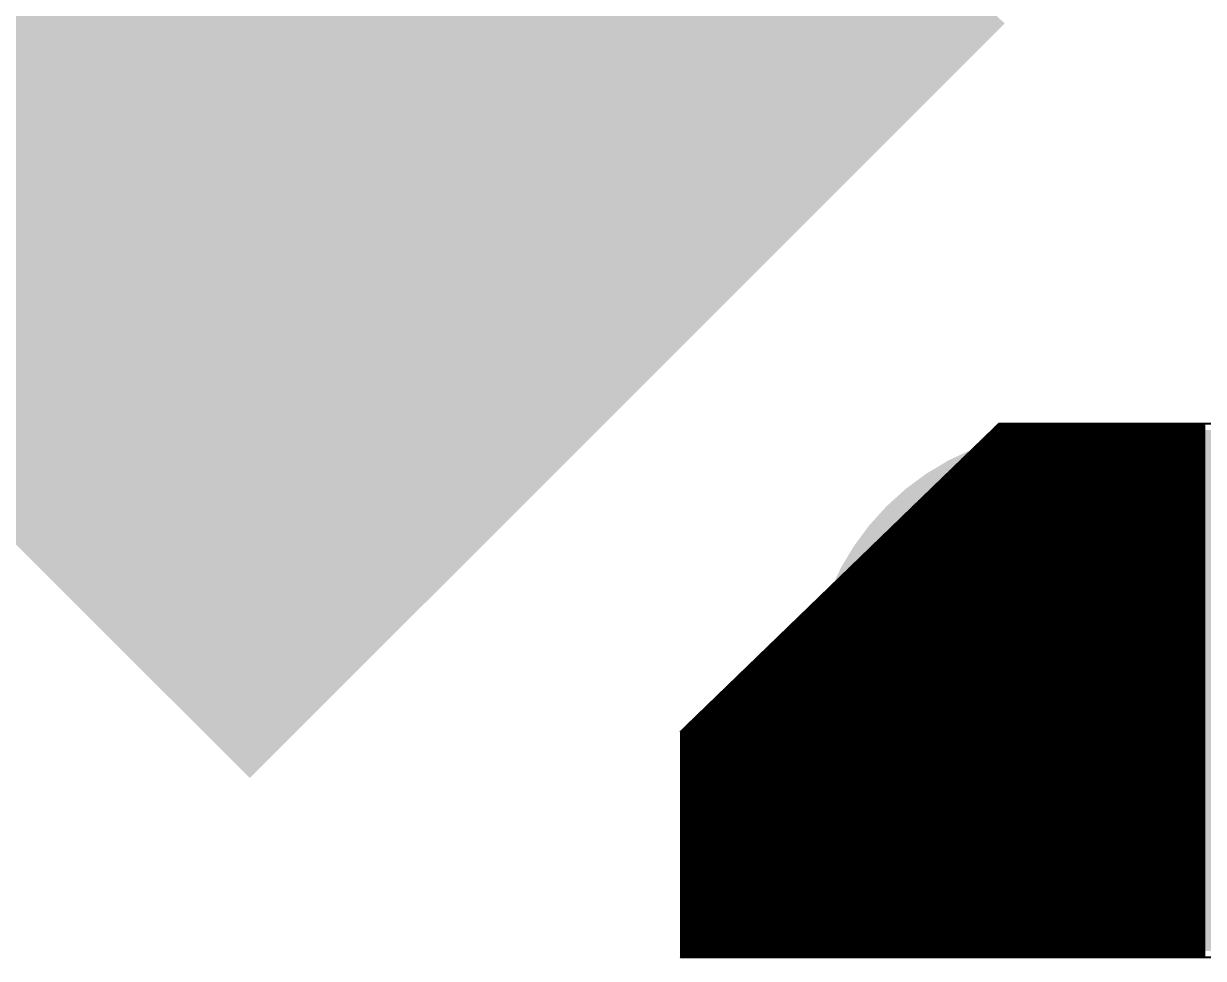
# Model space of a CAD drawing. Extents: x 6.7 to 91.9, y 5.9 to 27.4.
# Drawn here: x 44.75 to 45.325, y 15.444 to 15.9 of the extents above; entities that cross this region are included whole.
import ezdxf

# ---------------------------------------------------------------- set-up
doc = ezdxf.new("R2010")
doc.units = 0
doc.layers.add('1', color=22, linetype='CONTINUOUS')

# ---------------------------------------------------------------- blocks, each defined once
blk = doc.blocks.new('RECT')
blk.add_solid([(-0.5, -0.5), (0.5, -0.5), (-0.5, 0.5), (0.5, 0.5)])

msp = doc.modelspace()

# ---------------------------------------------------------------- linework, layer by layer
at = {"layer": '1'}
for points, const_width in [([(45.07, 15.555), (45.225, 15.705)], 0.001), ([(45.222, 15.445), (45.222, 15.7021)], 0.001), ([(45.223, 15.445), (45.223, 15.7031)], 0.001), ([(45.224, 15.445), (45.224, 15.704)], 0.001), ([(45.225, 15.705), (45.46, 15.705)], 0.001), ([(45.225, 15.445), (45.225, 15.705)], 0.001), ([(45.226, 15.445), (45.226, 15.705)], 0.001), ([(45.227, 15.445), (45.227, 15.705)], 0.001), ([(45.228, 15.445), (45.228, 15.705)], 0.001), ([(45.229, 15.445), (45.229, 15.705)], 0.001), ([(45.23, 15.445), (45.23, 15.705)], 0.001), ([(45.231, 15.445), (45.231, 15.705)], 0.001), ([(45.232, 15.445), (45.232, 15.705)], 0.001), ([(45.233, 15.445), (45.233, 15.705)], 0.001), ([(45.234, 15.445), (45.234, 15.705)], 0.001), ([(45.235, 15.445), (45.235, 15.705)], 0.001), ([(45.236, 15.445), (45.236, 15.705)], 0.001), ([(45.237, 15.445), (45.237, 15.705)], 0.001), ([(45.238, 15.445), (45.238, 15.705)], 0.001), ([(45.239, 15.445), (45.239, 15.705)], 0.001), ([(45.24, 15.445), (45.24, 15.705)], 0.001), ([(45.241, 15.445), (45.241, 15.705)], 0.001), ([(45.242, 15.445), (45.242, 15.705)], 0.001), ([(45.243, 15.445), (45.243, 15.705)], 0.001), ([(45.244, 15.445), (45.244, 15.705)], 0.001), ([(45.245, 15.445), (45.245, 15.705)], 0.001), ([(45.246, 15.445), (45.246, 15.705)], 0.001), ([(45.247, 15.445), (45.247, 15.705)], 0.001), ([(45.248, 15.445), (45.248, 15.705)], 0.001), ([(45.249, 15.445), (45.249, 15.705)], 0.001), ([(45.25, 15.445), (45.25, 15.705)], 0.001), ([(45.251, 15.445), (45.251, 15.705)], 0.001), ([(45.252, 15.445), (45.252, 15.705)], 0.001), ([(45.253, 15.445), (45.253, 15.705)], 0.001), ([(45.254, 15.445), (45.254, 15.705)], 0.001), ([(45.255, 15.445), (45.255, 15.705)], 0.001), ([(45.256, 15.445), (45.256, 15.705)], 0.001), ([(45.257, 15.445), (45.257, 15.705)], 0.001), ([(45.258, 15.445), (45.258, 15.705)], 0.001), ([(45.259, 15.445), (45.259, 15.705)], 0.001), ([(45.26, 15.445), (45.26, 15.705)], 0.001), ([(45.261, 15.445), (45.261, 15.705)], 0.001), ([(45.262, 15.445), (45.262, 15.705)], 0.001), ([(45.263, 15.445), (45.263, 15.705)], 0.001), ([(45.264, 15.445), (45.264, 15.705)], 0.001), ([(45.265, 15.445), (45.265, 15.705)], 0.001), ([(45.266, 15.445), (45.266, 15.705)], 0.001), ([(45.267, 15.445), (45.267, 15.705)], 0.001), ([(45.268, 15.445), (45.268, 15.705)], 0.001), ([(45.269, 15.445), (45.269, 15.705)], 0.001), ([(45.27, 15.445), (45.27, 15.705)], 0.001), ([(45.271, 15.445), (45.271, 15.705)], 0.001), ([(45.272, 15.445), (45.272, 15.705)], 0.001), ([(45.273, 15.445), (45.273, 15.705)], 0.001), ([(45.274, 15.445), (45.274, 15.705)], 0.001), ([(45.275, 15.445), (45.275, 15.705)], 0.001), ([(45.276, 15.445), (45.276, 15.705)], 0.001), ([(45.277, 15.445), (45.277, 15.705)], 0.001), ([(45.278, 15.445), (45.278, 15.705)], 0.001), ([(45.279, 15.445), (45.279, 15.705)], 0.001), ([(45.28, 15.445), (45.28, 15.705)], 0.001), ([(45.281, 15.445), (45.281, 15.705)], 0.001), ([(45.282, 15.445), (45.282, 15.705)], 0.001), ([(45.283, 15.445), (45.283, 15.705)], 0.001), ([(45.284, 15.445), (45.284, 15.705)], 0.001), ([(45.285, 15.445), (45.285, 15.705)], 0.001), ([(45.286, 15.445), (45.286, 15.705)], 0.001), ([(45.287, 15.445), (45.287, 15.705)], 0.001), ([(45.288, 15.445), (45.288, 15.705)], 0.001), ([(45.289, 15.445), (45.289, 15.705)], 0.001), ([(45.29, 15.445), (45.29, 15.705)], 0.001), ([(45.291, 15.445), (45.291, 15.705)], 0.001), ([(45.292, 15.445), (45.292, 15.705)], 0.001), ([(45.293, 15.445), (45.293, 15.705)], 0.001), ([(45.294, 15.445), (45.294, 15.705)], 0.001), ([(45.295, 15.445), (45.295, 15.705)], 0.001), ([(45.296, 15.445), (45.296, 15.705)], 0.001), ([(45.297, 15.445), (45.297, 15.705)], 0.001), ([(45.298, 15.445), (45.298, 15.705)], 0.001), ([(45.299, 15.445), (45.299, 15.705)], 0.001), ([(45.3, 15.445), (45.3, 15.705)], 0.001), ([(45.301, 15.445), (45.301, 15.705)], 0.001), ([(45.302, 15.445), (45.302, 15.705)], 0.001), ([(45.303, 15.445), (45.303, 15.705)], 0.001), ([(45.304, 15.445), (45.304, 15.705)], 0.001), ([(45.305, 15.445), (45.305, 15.705)], 0.001), ([(45.306, 15.445), (45.306, 15.705)], 0.001), ([(45.307, 15.445), (45.307, 15.705)], 0.001), ([(45.308, 15.445), (45.308, 15.705)], 0.001), ([(45.309, 15.445), (45.309, 15.705)], 0.001), ([(45.31, 15.445), (45.31, 15.705)], 0.001), ([(45.311, 15.445), (45.311, 15.705)], 0.001), ([(45.312, 15.445), (45.312, 15.705)], 0.001), ([(45.313, 15.445), (45.313, 15.705)], 0.001), ([(45.314, 15.445), (45.314, 15.705)], 0.001), ([(45.315, 15.445), (45.315, 15.705)], 0.001), ([(45.316, 15.445), (45.316, 15.705)], 0.001), ([(45.317, 15.445), (45.317, 15.705)], 0.001), ([(45.318, 15.445), (45.318, 15.705)], 0.001), ([(45.319, 15.445), (45.319, 15.705)], 0.001), ([(45.32, 15.445), (45.32, 15.705)], 0.001), ([(45.321, 15.445), (45.321, 15.705)], 0.001), ([(45.322, 15.445), (45.322, 15.705)], 0.001), ([(45.323, 15.445), (45.323, 15.705)], 0.001), ([(45.324, 15.445), (45.324, 15.705)], 0.001), ([(45.325, 15.445), (45.325, 15.705)], 0.001), ([(45.26, 15.575), (46.425, 15.575)], 0.254), ([(45.216, 15.445), (45.216, 15.6963)], 0.001), ([(45.217, 15.445), (45.217, 15.6973)], 0.001), ([(45.218, 15.445), (45.218, 15.6982)], 0.001), ([(45.219, 15.445), (45.219, 15.6992)], 0.001), ([(45.22, 15.445), (45.22, 15.7002)], 0.001), ([(45.221, 15.445), (45.221, 15.7011)], 0.001), ([(45.21, 15.445), (45.21, 15.6905)], 0.001), ([(45.211, 15.445), (45.211, 15.6915)], 0.001), ([(45.212, 15.445), (45.212, 15.6924)], 0.001), ([(45.213, 15.445), (45.213, 15.6934)], 0.001), ([(45.214, 15.445), (45.214, 15.6944)], 0.001), ([(45.215, 15.445), (45.215, 15.6953)], 0.001), ([(45.204, 15.445), (45.204, 15.6847)], 0.001), ([(45.205, 15.445), (45.205, 15.6856)], 0.001), ([(45.206, 15.445), (45.206, 15.6866)], 0.001), ([(45.207, 15.445), (45.207, 15.6876)], 0.001), ([(45.208, 15.445), (45.208, 15.6885)], 0.001), ([(45.209, 15.445), (45.209, 15.6895)], 0.001), ([(45.198, 15.445), (45.198, 15.6789)], 0.001), ([(45.199, 15.445), (45.199, 15.6798)], 0.001), ([(45.2, 15.445), (45.2, 15.6808)], 0.001), ([(45.201, 15.445), (45.201, 15.6818)], 0.001), ([(45.202, 15.445), (45.202, 15.6827)], 0.001), ([(45.203, 15.445), (45.203, 15.6837)], 0.001), ([(45.193, 15.445), (45.193, 15.674)], 0.001), ([(45.194, 15.445), (45.194, 15.675)], 0.001), ([(45.195, 15.445), (45.195, 15.676)], 0.001), ([(45.196, 15.445), (45.196, 15.6769)], 0.001), ([(45.197, 15.445), (45.197, 15.6779)], 0.001), ([(45.187, 15.445), (45.187, 15.6682)], 0.001), ([(45.188, 15.445), (45.188, 15.6692)], 0.001), ([(45.189, 15.445), (45.189, 15.6702)], 0.001), ([(45.19, 15.445), (45.19, 15.6711)], 0.001), ([(45.191, 15.445), (45.191, 15.6721)], 0.001), ([(45.192, 15.445), (45.192, 15.6731)], 0.001), ([(45.181, 15.445), (45.181, 15.6624)], 0.001), ([(45.182, 15.445), (45.182, 15.6634)], 0.001), ([(45.183, 15.445), (45.183, 15.6644)], 0.001), ([(45.184, 15.445), (45.184, 15.6653)], 0.001), ([(45.185, 15.445), (45.185, 15.6663)], 0.001), ([(45.186, 15.445), (45.186, 15.6673)], 0.001), ([(45.175, 15.445), (45.175, 15.6566)], 0.001), ([(45.176, 15.445), (45.176, 15.6576)], 0.001), ([(45.177, 15.445), (45.177, 15.6585)], 0.001), ([(45.178, 15.445), (45.178, 15.6595)], 0.001), ([(45.179, 15.445), (45.179, 15.6605)], 0.001), ([(45.18, 15.445), (45.18, 15.6615)], 0.001), ([(45.169, 15.445), (45.169, 15.6508)], 0.001), ([(45.17, 15.445), (45.17, 15.6518)], 0.001), ([(45.171, 15.445), (45.171, 15.6527)], 0.001), ([(45.172, 15.445), (45.172, 15.6537)], 0.001), ([(45.173, 15.445), (45.173, 15.6547)], 0.001), ([(45.174, 15.445), (45.174, 15.6556)], 0.001), ([(45.163, 15.445), (45.163, 15.645)], 0.001), ([(45.164, 15.445), (45.164, 15.646)], 0.001), ([(45.165, 15.445), (45.165, 15.6469)], 0.001), ([(45.166, 15.445), (45.166, 15.6479)], 0.001), ([(45.167, 15.445), (45.167, 15.6489)], 0.001), ([(45.168, 15.445), (45.168, 15.6498)], 0.001), ([(45.157, 15.445), (45.157, 15.6392)], 0.001), ([(45.158, 15.445), (45.158, 15.6402)], 0.001), ([(45.159, 15.445), (45.159, 15.6411)], 0.001), ([(45.16, 15.445), (45.16, 15.6421)], 0.001), ([(45.161, 15.445), (45.161, 15.6431)], 0.001), ([(45.162, 15.445), (45.162, 15.644)], 0.001), ([(45.151, 15.445), (45.151, 15.6334)], 0.001), ([(45.152, 15.445), (45.152, 15.6344)], 0.001), ([(45.153, 15.445), (45.153, 15.6353)], 0.001), ([(45.154, 15.445), (45.154, 15.6363)], 0.001), ([(45.155, 15.445), (45.155, 15.6373)], 0.001), ([(45.156, 15.445), (45.156, 15.6382)], 0.001), ([(45.145, 15.445), (45.145, 15.6276)], 0.001), ([(45.146, 15.445), (45.146, 15.6285)], 0.001), ([(45.147, 15.445), (45.147, 15.6295)], 0.001), ([(45.148, 15.445), (45.148, 15.6305)], 0.001), ([(45.149, 15.445), (45.149, 15.6315)], 0.001), ([(45.15, 15.445), (45.15, 15.6324)], 0.001), ([(45.139, 15.445), (45.139, 15.6218)], 0.001), ([(45.14, 15.445), (45.14, 15.6227)], 0.001), ([(45.141, 15.445), (45.141, 15.6237)], 0.001), ([(45.142, 15.445), (45.142, 15.6247)], 0.001), ([(45.143, 15.445), (45.143, 15.6256)], 0.001), ([(45.144, 15.445), (45.144, 15.6266)], 0.001), ([(45.133, 15.445), (45.133, 15.616)], 0.001), ([(45.134, 15.445), (45.134, 15.6169)], 0.001), ([(45.135, 15.445), (45.135, 15.6179)], 0.001), ([(45.136, 15.445), (45.136, 15.6189)], 0.001), ([(45.137, 15.445), (45.137, 15.6198)], 0.001), ([(45.138, 15.445), (45.138, 15.6208)], 0.001), ([(45.127, 15.445), (45.127, 15.6102)], 0.001), ([(45.128, 15.445), (45.128, 15.6111)], 0.001), ([(45.129, 15.445), (45.129, 15.6121)], 0.001), ([(45.13, 15.445), (45.13, 15.6131)], 0.001), ([(45.131, 15.445), (45.131, 15.614)], 0.001), ([(45.132, 15.445), (45.132, 15.615)], 0.001), ([(45.121, 15.445), (45.121, 15.6044)], 0.001), ([(45.122, 15.445), (45.122, 15.6053)], 0.001), ([(45.123, 15.445), (45.123, 15.6063)], 0.001), ([(45.124, 15.445), (45.124, 15.6073)], 0.001), ([(45.125, 15.445), (45.125, 15.6082)], 0.001), ([(45.126, 15.445), (45.126, 15.6092)], 0.001), ([(45.115, 15.445), (45.115, 15.5985)], 0.001), ([(45.116, 15.445), (45.116, 15.5995)], 0.001), ([(45.117, 15.445), (45.117, 15.6005)], 0.001), ([(45.118, 15.445), (45.118, 15.6015)], 0.001), ([(45.119, 15.445), (45.119, 15.6024)], 0.001), ([(45.12, 15.445), (45.12, 15.6034)], 0.001), ([(45.109, 15.445), (45.109, 15.5927)], 0.001), ([(45.11, 15.445), (45.11, 15.5937)], 0.001), ([(45.111, 15.445), (45.111, 15.5947)], 0.001), ([(45.112, 15.445), (45.112, 15.5956)], 0.001), ([(45.113, 15.445), (45.113, 15.5966)], 0.001), ([(45.114, 15.445), (45.114, 15.5976)], 0.001), ([(45.104, 15.445), (45.104, 15.5879)], 0.001), ([(45.105, 15.445), (45.105, 15.5889)], 0.001), ([(45.106, 15.445), (45.106, 15.5898)], 0.001), ([(45.107, 15.445), (45.107, 15.5908)], 0.001), ([(45.108, 15.445), (45.108, 15.5918)], 0.001), ([(45.098, 15.445), (45.098, 15.5821)], 0.001), ([(45.099, 15.445), (45.099, 15.5831)], 0.001), ([(45.1, 15.445), (45.1, 15.584)], 0.001), ([(45.101, 15.445), (45.101, 15.585)], 0.001), ([(45.102, 15.445), (45.102, 15.586)], 0.001), ([(45.103, 15.445), (45.103, 15.5869)], 0.001), ([(45.092, 15.445), (45.092, 15.5763)], 0.001), ([(45.093, 15.445), (45.093, 15.5773)], 0.001), ([(45.094, 15.445), (45.094, 15.5782)], 0.001), ([(45.095, 15.445), (45.095, 15.5792)], 0.001), ([(45.096, 15.445), (45.096, 15.5802)], 0.001), ([(45.097, 15.445), (45.097, 15.5811)], 0.001), ([(45.086, 15.445), (45.086, 15.5705)], 0.001), ([(45.087, 15.445), (45.087, 15.5715)], 0.001), ([(45.088, 15.445), (45.088, 15.5724)], 0.001), ([(45.089, 15.445), (45.089, 15.5734)], 0.001), ([(45.09, 15.445), (45.09, 15.5744)], 0.001), ([(45.091, 15.445), (45.091, 15.5753)], 0.001), ([(45.08, 15.445), (45.08, 15.5647)], 0.001), ([(45.081, 15.445), (45.081, 15.5656)], 0.001), ([(45.082, 15.445), (45.082, 15.5666)], 0.001), ([(45.083, 15.445), (45.083, 15.5676)], 0.001), ([(45.084, 15.445), (45.084, 15.5685)], 0.001), ([(45.085, 15.445), (45.085, 15.5695)], 0.001), ([(45.074, 15.445), (45.074, 15.5589)], 0.001), ([(45.075, 15.445), (45.075, 15.5598)], 0.001), ([(45.076, 15.445), (45.076, 15.5608)], 0.001), ([(45.077, 15.445), (45.077, 15.5618)], 0.001), ([(45.078, 15.445), (45.078, 15.5627)], 0.001), ([(45.079, 15.445), (45.079, 15.5637)], 0.001), ([(45.07, 15.445), (45.07, 15.555)], 0.001), ([(45.071, 15.445), (45.071, 15.556)], 0.001), ([(45.072, 15.445), (45.072, 15.5569)], 0.001), ([(45.073, 15.445), (45.073, 15.5579)], 0.001), ([(45.46, 15.445), (45.07, 15.445)], 0.001)]:
    msp.add_lwpolyline(points, dxfattribs=dict(at, const_width=const_width))
for points, const_width in [([(45.2223, 15.7021, 1), (45.2218, 15.7021)], 0.0005), ([(45.2233, 15.7031, 1), (45.2227, 15.7031)], 0.0005), ([(45.2243, 15.704, 1), (45.2238, 15.704)], 0.0005), ([(45.2252, 15.7048, 1), (45.2248, 15.7052)], 0.0005), ([(45.2253, 15.705, 1), (45.2248, 15.705)], 0.0005), ([(45.225, 15.7052, 1), (45.225, 15.7048)], 0.0005), ([(45.2263, 15.705, 1), (45.2257, 15.705)], 0.0005), ([(45.2273, 15.705, 1), (45.2268, 15.705)], 0.0005), ([(45.2283, 15.705, 1), (45.2278, 15.705)], 0.0005), ([(45.2293, 15.705, 1), (45.2287, 15.705)], 0.0005), ([(45.2303, 15.705, 1), (45.2298, 15.705)], 0.0005), ([(45.2313, 15.705, 1), (45.2308, 15.705)], 0.0005), ([(45.2323, 15.705, 1), (45.2317, 15.705)], 0.0005), ([(45.2333, 15.705, 1), (45.2328, 15.705)], 0.0005), ([(45.2343, 15.705, 1), (45.2338, 15.705)], 0.0005), ([(45.2353, 15.705, 1), (45.2347, 15.705)], 0.0005), ([(45.2363, 15.705, 1), (45.2358, 15.705)], 0.0005), ([(45.2373, 15.705, 1), (45.2368, 15.705)], 0.0005), ([(45.2383, 15.705, 1), (45.2377, 15.705)], 0.0005), ([(45.2393, 15.705, 1), (45.2388, 15.705)], 0.0005), ([(45.2403, 15.705, 1), (45.2398, 15.705)], 0.0005), ([(45.2413, 15.705, 1), (45.2407, 15.705)], 0.0005), ([(45.2423, 15.705, 1), (45.2418, 15.705)], 0.0005), ([(45.2433, 15.705, 1), (45.2428, 15.705)], 0.0005), ([(45.2443, 15.705, 1), (45.2437, 15.705)], 0.0005), ([(45.2453, 15.705, 1), (45.2448, 15.705)], 0.0005), ([(45.2463, 15.705, 1), (45.2458, 15.705)], 0.0005), ([(45.2473, 15.705, 1), (45.2467, 15.705)], 0.0005), ([(45.2483, 15.705, 1), (45.2478, 15.705)], 0.0005), ([(45.2493, 15.705, 1), (45.2488, 15.705)], 0.0005), ([(45.2503, 15.705, 1), (45.2497, 15.705)], 0.0005), ([(45.2513, 15.705, 1), (45.2508, 15.705)], 0.0005), ([(45.2523, 15.705, 1), (45.2518, 15.705)], 0.0005), ([(45.2533, 15.705, 1), (45.2527, 15.705)], 0.0005), ([(45.2543, 15.705, 1), (45.2538, 15.705)], 0.0005), ([(45.2553, 15.705, 1), (45.2548, 15.705)], 0.0005), ([(45.2563, 15.705, 1), (45.2557, 15.705)], 0.0005), ([(45.2573, 15.705, 1), (45.2568, 15.705)], 0.0005), ([(45.2583, 15.705, 1), (45.2578, 15.705)], 0.0005), ([(45.2593, 15.705, 1), (45.2587, 15.705)], 0.0005), ([(45.2603, 15.705, 1), (45.2598, 15.705)], 0.0005), ([(45.2613, 15.705, 1), (45.2608, 15.705)], 0.0005), ([(45.2623, 15.705, 1), (45.2617, 15.705)], 0.0005), ([(45.2633, 15.705, 1), (45.2628, 15.705)], 0.0005), ([(45.2643, 15.705, 1), (45.2638, 15.705)], 0.0005), ([(45.2653, 15.705, 1), (45.2647, 15.705)], 0.0005), ([(45.2663, 15.705, 1), (45.2658, 15.705)], 0.0005), ([(45.2673, 15.705, 1), (45.2668, 15.705)], 0.0005), ([(45.2683, 15.705, 1), (45.2677, 15.705)], 0.0005), ([(45.2693, 15.705, 1), (45.2688, 15.705)], 0.0005), ([(45.2703, 15.705, 1), (45.2698, 15.705)], 0.0005), ([(45.2713, 15.705, 1), (45.2707, 15.705)], 0.0005), ([(45.2723, 15.705, 1), (45.2718, 15.705)], 0.0005), ([(45.2733, 15.705, 1), (45.2728, 15.705)], 0.0005), ([(45.2743, 15.705, 1), (45.2737, 15.705)], 0.0005), ([(45.2753, 15.705, 1), (45.2748, 15.705)], 0.0005), ([(45.2763, 15.705, 1), (45.2758, 15.705)], 0.0005), ([(45.2773, 15.705, 1), (45.2767, 15.705)], 0.0005), ([(45.2782, 15.705, 1), (45.2777, 15.705)], 0.0005), ([(45.2793, 15.705, 1), (45.2788, 15.705)], 0.0005), ([(45.2803, 15.705, 1), (45.2797, 15.705)], 0.0005), ([(45.2813, 15.705, 1), (45.2807, 15.705)], 0.0005), ([(45.2823, 15.705, 1), (45.2818, 15.705)], 0.0005), ([(45.2833, 15.705, 1), (45.2828, 15.705)], 0.0005), ([(45.2843, 15.705, 1), (45.2837, 15.705)], 0.0005), ([(45.2853, 15.705, 1), (45.2848, 15.705)], 0.0005), ([(45.2863, 15.705, 1), (45.2858, 15.705)], 0.0005), ([(45.2873, 15.705, 1), (45.2867, 15.705)], 0.0005), ([(45.2883, 15.705, 1), (45.2878, 15.705)], 0.0005), ([(45.2893, 15.705, 1), (45.2888, 15.705)], 0.0005), ([(45.2903, 15.705, 1), (45.2897, 15.705)], 0.0005), ([(45.2913, 15.705, 1), (45.2908, 15.705)], 0.0005), ([(45.2923, 15.705, 1), (45.2918, 15.705)], 0.0005), ([(45.2933, 15.705, 1), (45.2927, 15.705)], 0.0005), ([(45.2943, 15.705, 1), (45.2938, 15.705)], 0.0005), ([(45.2953, 15.705, 1), (45.2948, 15.705)], 0.0005), ([(45.2963, 15.705, 1), (45.2957, 15.705)], 0.0005), ([(45.2973, 15.705, 1), (45.2968, 15.705)], 0.0005), ([(45.2983, 15.705, 1), (45.2978, 15.705)], 0.0005), ([(45.2993, 15.705, 1), (45.2987, 15.705)], 0.0005), ([(45.3003, 15.705, 1), (45.2998, 15.705)], 0.0005), ([(45.3013, 15.705, 1), (45.3008, 15.705)], 0.0005), ([(45.3023, 15.705, 1), (45.3017, 15.705)], 0.0005), ([(45.3033, 15.705, 1), (45.3028, 15.705)], 0.0005), ([(45.3043, 15.705, 1), (45.3038, 15.705)], 0.0005), ([(45.3053, 15.705, 1), (45.3047, 15.705)], 0.0005), ([(45.3063, 15.705, 1), (45.3058, 15.705)], 0.0005), ([(45.3073, 15.705, 1), (45.3068, 15.705)], 0.0005), ([(45.3083, 15.705, 1), (45.3077, 15.705)], 0.0005), ([(45.3093, 15.705, 1), (45.3088, 15.705)], 0.0005), ([(45.3103, 15.705, 1), (45.3098, 15.705)], 0.0005), ([(45.3113, 15.705, 1), (45.3107, 15.705)], 0.0005), ([(45.3123, 15.705, 1), (45.3118, 15.705)], 0.0005), ([(45.3133, 15.705, 1), (45.3128, 15.705)], 0.0005), ([(45.3143, 15.705, 1), (45.3137, 15.705)], 0.0005), ([(45.3153, 15.705, 1), (45.3148, 15.705)], 0.0005), ([(45.3163, 15.705, 1), (45.3158, 15.705)], 0.0005), ([(45.3173, 15.705, 1), (45.3167, 15.705)], 0.0005), ([(45.3183, 15.705, 1), (45.3178, 15.705)], 0.0005), ([(45.3193, 15.705, 1), (45.3188, 15.705)], 0.0005), ([(45.3203, 15.705, 1), (45.3197, 15.705)], 0.0005), ([(45.3213, 15.705, 1), (45.3208, 15.705)], 0.0005), ([(45.3223, 15.705, 1), (45.3218, 15.705)], 0.0005), ([(45.3233, 15.705, 1), (45.3227, 15.705)], 0.0005), ([(45.3243, 15.705, 1), (45.3238, 15.705)], 0.0005), ([(45.26, 15.6385, 1), (45.26, 15.5115)], 0.127), ([(45.2163, 15.6963, 1), (45.2157, 15.6963)], 0.0005), ([(45.2172, 15.6973, 1), (45.2167, 15.6973)], 0.0005), ([(45.2183, 15.6982, 1), (45.2178, 15.6982)], 0.0005), ([(45.2193, 15.6992, 1), (45.2188, 15.6992)], 0.0005), ([(45.2203, 15.7002, 1), (45.2197, 15.7002)], 0.0005), ([(45.2213, 15.7011, 1), (45.2208, 15.7011)], 0.0005), ([(45.2103, 15.6905, 1), (45.2097, 15.6905)], 0.0005), ([(45.2113, 15.6915, 1), (45.2108, 15.6915)], 0.0005), ([(45.2123, 15.6924, 1), (45.2118, 15.6924)], 0.0005), ([(45.2133, 15.6934, 1), (45.2127, 15.6934)], 0.0005), ([(45.2142, 15.6944, 1), (45.2137, 15.6944)], 0.0005), ([(45.2153, 15.6953, 1), (45.2148, 15.6953)], 0.0005), ([(45.2043, 15.6847, 1), (45.2037, 15.6847)], 0.0005), ([(45.2053, 15.6856, 1), (45.2048, 15.6856)], 0.0005), ([(45.2063, 15.6866, 1), (45.2058, 15.6866)], 0.0005), ([(45.2073, 15.6876, 1), (45.2067, 15.6876)], 0.0005), ([(45.2083, 15.6885, 1), (45.2078, 15.6885)], 0.0005), ([(45.2093, 15.6895, 1), (45.2088, 15.6895)], 0.0005), ([(45.1983, 15.6789, 1), (45.1977, 15.6789)], 0.0005), ([(45.1993, 15.6798, 1), (45.1988, 15.6798)], 0.0005), ([(45.2003, 15.6808, 1), (45.1998, 15.6808)], 0.0005), ([(45.2013, 15.6818, 1), (45.2007, 15.6818)], 0.0005), ([(45.2023, 15.6827, 1), (45.2018, 15.6827)], 0.0005), ([(45.2033, 15.6837, 1), (45.2028, 15.6837)], 0.0005), ([(45.1923, 15.6731, 1), (45.1917, 15.6731)], 0.0005), ([(45.1933, 15.674, 1), (45.1928, 15.674)], 0.0005), ([(45.1943, 15.675, 1), (45.1938, 15.675)], 0.0005), ([(45.1953, 15.676, 1), (45.1947, 15.676)], 0.0005), ([(45.1963, 15.6769, 1), (45.1958, 15.6769)], 0.0005), ([(45.1973, 15.6779, 1), (45.1968, 15.6779)], 0.0005), ([(45.1873, 15.6682, 1), (45.1868, 15.6682)], 0.0005), ([(45.1883, 15.6692, 1), (45.1878, 15.6692)], 0.0005), ([(45.1893, 15.6702, 1), (45.1887, 15.6702)], 0.0005), ([(45.1903, 15.6711, 1), (45.1898, 15.6711)], 0.0005), ([(45.1913, 15.6721, 1), (45.1908, 15.6721)], 0.0005), ([(45.1813, 15.6624, 1), (45.1808, 15.6624)], 0.0005), ([(45.1823, 15.6634, 1), (45.1818, 15.6634)], 0.0005), ([(45.1833, 15.6644, 1), (45.1827, 15.6644)], 0.0005), ([(45.1843, 15.6653, 1), (45.1838, 15.6653)], 0.0005), ([(45.1853, 15.6663, 1), (45.1848, 15.6663)], 0.0005), ([(45.1863, 15.6673, 1), (45.1857, 15.6673)], 0.0005), ([(45.1753, 15.6566, 1), (45.1748, 15.6566)], 0.0005), ([(45.1763, 15.6576, 1), (45.1758, 15.6576)], 0.0005), ([(45.1773, 15.6585, 1), (45.1767, 15.6585)], 0.0005), ([(45.1783, 15.6595, 1), (45.1778, 15.6595)], 0.0005), ([(45.1793, 15.6605, 1), (45.1788, 15.6605)], 0.0005), ([(45.1803, 15.6615, 1), (45.1797, 15.6615)], 0.0005), ([(45.1693, 15.6508, 1), (45.1688, 15.6508)], 0.0005), ([(45.1703, 15.6518, 1), (45.1698, 15.6518)], 0.0005), ([(45.1713, 15.6527, 1), (45.1707, 15.6527)], 0.0005), ([(45.1723, 15.6537, 1), (45.1718, 15.6537)], 0.0005), ([(45.1733, 15.6547, 1), (45.1728, 15.6547)], 0.0005), ([(45.1743, 15.6556, 1), (45.1737, 15.6556)], 0.0005), ([(45.1633, 15.645, 1), (45.1628, 15.645)], 0.0005), ([(45.1643, 15.646, 1), (45.1638, 15.646)], 0.0005), ([(45.1653, 15.6469, 1), (45.1647, 15.6469)], 0.0005), ([(45.1663, 15.6479, 1), (45.1658, 15.6479)], 0.0005), ([(45.1673, 15.6489, 1), (45.1668, 15.6489)], 0.0005), ([(45.1683, 15.6498, 1), (45.1677, 15.6498)], 0.0005), ([(45.1573, 15.6392, 1), (45.1568, 15.6392)], 0.0005), ([(45.1583, 15.6402, 1), (45.1578, 15.6402)], 0.0005), ([(45.1593, 15.6411, 1), (45.1587, 15.6411)], 0.0005), ([(45.1603, 15.6421, 1), (45.1598, 15.6421)], 0.0005), ([(45.1613, 15.6431, 1), (45.1608, 15.6431)], 0.0005), ([(45.1623, 15.644, 1), (45.1617, 15.644)], 0.0005), ([(45.1513, 15.6334, 1), (45.1508, 15.6334)], 0.0005), ([(45.1523, 15.6344, 1), (45.1517, 15.6344)], 0.0005), ([(45.1532, 15.6353, 1), (45.1527, 15.6353)], 0.0005), ([(45.1543, 15.6363, 1), (45.1538, 15.6363)], 0.0005), ([(45.1553, 15.6373, 1), (45.1547, 15.6373)], 0.0005), ([(45.1563, 15.6382, 1), (45.1557, 15.6382)], 0.0005), ([(45.1453, 15.6276, 1), (45.1448, 15.6276)], 0.0005), ([(45.1463, 15.6285, 1), (45.1457, 15.6285)], 0.0005), ([(45.1473, 15.6295, 1), (45.1468, 15.6295)], 0.0005), ([(45.1483, 15.6305, 1), (45.1478, 15.6305)], 0.0005), ([(45.1493, 15.6315, 1), (45.1487, 15.6315)], 0.0005), ([(45.1503, 15.6324, 1), (45.1498, 15.6324)], 0.0005), ([(45.1393, 15.6218, 1), (45.1388, 15.6218)], 0.0005), ([(45.1403, 15.6227, 1), (45.1397, 15.6227)], 0.0005), ([(45.1413, 15.6237, 1), (45.1408, 15.6237)], 0.0005), ([(45.1423, 15.6247, 1), (45.1418, 15.6247)], 0.0005), ([(45.1433, 15.6256, 1), (45.1427, 15.6256)], 0.0005), ([(45.1443, 15.6266, 1), (45.1438, 15.6266)], 0.0005), ([(45.1333, 15.616, 1), (45.1328, 15.616)], 0.0005), ([(45.1343, 15.6169, 1), (45.1337, 15.6169)], 0.0005), ([(45.1353, 15.6179, 1), (45.1348, 15.6179)], 0.0005), ([(45.1363, 15.6189, 1), (45.1358, 15.6189)], 0.0005), ([(45.1373, 15.6198, 1), (45.1367, 15.6198)], 0.0005), ([(45.1383, 15.6208, 1), (45.1378, 15.6208)], 0.0005), ([(45.1273, 15.6102, 1), (45.1268, 15.6102)], 0.0005), ([(45.1283, 15.6111, 1), (45.1277, 15.6111)], 0.0005), ([(45.1293, 15.6121, 1), (45.1288, 15.6121)], 0.0005), ([(45.1303, 15.6131, 1), (45.1298, 15.6131)], 0.0005), ([(45.1313, 15.614, 1), (45.1307, 15.614)], 0.0005), ([(45.1323, 15.615, 1), (45.1318, 15.615)], 0.0005), ([(45.1213, 15.6044, 1), (45.1208, 15.6044)], 0.0005), ([(45.1223, 15.6053, 1), (45.1217, 15.6053)], 0.0005), ([(45.1233, 15.6063, 1), (45.1228, 15.6063)], 0.0005), ([(45.1243, 15.6073, 1), (45.1238, 15.6073)], 0.0005), ([(45.1253, 15.6082, 1), (45.1247, 15.6082)], 0.0005), ([(45.1263, 15.6092, 1), (45.1258, 15.6092)], 0.0005), ([(45.1153, 15.5985, 1), (45.1148, 15.5985)], 0.0005), ([(45.1163, 15.5995, 1), (45.1157, 15.5995)], 0.0005), ([(45.1173, 15.6005, 1), (45.1168, 15.6005)], 0.0005), ([(45.1183, 15.6015, 1), (45.1178, 15.6015)], 0.0005), ([(45.1193, 15.6024, 1), (45.1187, 15.6024)], 0.0005), ([(45.1203, 15.6034, 1), (45.1198, 15.6034)], 0.0005), ([(45.1093, 15.5927, 1), (45.1088, 15.5927)], 0.0005), ([(45.1103, 15.5937, 1), (45.1097, 15.5937)], 0.0005), ([(45.1113, 15.5947, 1), (45.1108, 15.5947)], 0.0005), ([(45.1123, 15.5956, 1), (45.1118, 15.5956)], 0.0005), ([(45.1133, 15.5966, 1), (45.1127, 15.5966)], 0.0005), ([(45.1143, 15.5976, 1), (45.1138, 15.5976)], 0.0005), ([(45.1043, 15.5879, 1), (45.1037, 15.5879)], 0.0005), ([(45.1053, 15.5889, 1), (45.1048, 15.5889)], 0.0005), ([(45.1063, 15.5898, 1), (45.1058, 15.5898)], 0.0005), ([(45.1073, 15.5908, 1), (45.1067, 15.5908)], 0.0005), ([(45.1083, 15.5918, 1), (45.1078, 15.5918)], 0.0005), ([(45.0983, 15.5821, 1), (45.0977, 15.5821)], 0.0005), ([(45.0993, 15.5831, 1), (45.0988, 15.5831)], 0.0005), ([(45.1003, 15.584, 1), (45.0998, 15.584)], 0.0005), ([(45.1013, 15.585, 1), (45.1007, 15.585)], 0.0005), ([(45.1023, 15.586, 1), (45.1018, 15.586)], 0.0005), ([(45.1033, 15.5869, 1), (45.1028, 15.5869)], 0.0005), ([(45.0922, 15.5763, 1), (45.0917, 15.5763)], 0.0005), ([(45.0933, 15.5773, 1), (45.0928, 15.5773)], 0.0005), ([(45.0943, 15.5782, 1), (45.0938, 15.5782)], 0.0005), ([(45.0953, 15.5792, 1), (45.0947, 15.5792)], 0.0005), ([(45.0963, 15.5802, 1), (45.0958, 15.5802)], 0.0005), ([(45.0973, 15.5811, 1), (45.0968, 15.5811)], 0.0005), ([(45.0863, 15.5705, 1), (45.0858, 15.5705)], 0.0005), ([(45.0873, 15.5715, 1), (45.0868, 15.5715)], 0.0005), ([(45.0883, 15.5724, 1), (45.0877, 15.5724)], 0.0005), ([(45.0892, 15.5734, 1), (45.0887, 15.5734)], 0.0005), ([(45.0903, 15.5744, 1), (45.0898, 15.5744)], 0.0005), ([(45.0913, 15.5753, 1), (45.0907, 15.5753)], 0.0005), ([(45.0803, 15.5647, 1), (45.0798, 15.5647)], 0.0005), ([(45.0813, 15.5656, 1), (45.0808, 15.5656)], 0.0005), ([(45.0823, 15.5666, 1), (45.0817, 15.5666)], 0.0005), ([(45.0833, 15.5676, 1), (45.0828, 15.5676)], 0.0005), ([(45.0843, 15.5685, 1), (45.0838, 15.5685)], 0.0005), ([(45.0853, 15.5695, 1), (45.0847, 15.5695)], 0.0005), ([(45.0743, 15.5589, 1), (45.0738, 15.5589)], 0.0005), ([(45.0753, 15.5598, 1), (45.0748, 15.5598)], 0.0005), ([(45.0763, 15.5608, 1), (45.0757, 15.5608)], 0.0005), ([(45.0773, 15.5618, 1), (45.0768, 15.5618)], 0.0005), ([(45.0783, 15.5627, 1), (45.0778, 15.5627)], 0.0005), ([(45.0793, 15.5637, 1), (45.0787, 15.5637)], 0.0005), ([(45.0703, 15.555, 1), (45.0697, 15.555)], 0.0005), ([(45.0698, 15.5552, 1), (45.0702, 15.5548)], 0.0005), ([(45.0713, 15.556, 1), (45.0708, 15.556)], 0.0005), ([(45.0723, 15.5569, 1), (45.0718, 15.5569)], 0.0005), ([(45.0733, 15.5579, 1), (45.0727, 15.5579)], 0.0005), ([(45.0697, 15.445, 1), (45.0703, 15.445)], 0.0005), ([(45.07, 15.4452, 1), (45.07, 15.4448)], 0.0005), ([(45.0708, 15.445, 1), (45.0713, 15.445)], 0.0005), ([(45.0718, 15.445, 1), (45.0723, 15.445)], 0.0005), ([(45.0727, 15.445, 1), (45.0733, 15.445)], 0.0005), ([(45.0738, 15.445, 1), (45.0743, 15.445)], 0.0005), ([(45.0748, 15.445, 1), (45.0753, 15.445)], 0.0005), ([(45.0757, 15.445, 1), (45.0763, 15.445)], 0.0005), ([(45.0768, 15.445, 1), (45.0773, 15.445)], 0.0005), ([(45.0778, 15.445, 1), (45.0783, 15.445)], 0.0005), ([(45.0787, 15.445, 1), (45.0793, 15.445)], 0.0005), ([(45.0798, 15.445, 1), (45.0803, 15.445)], 0.0005), ([(45.0808, 15.445, 1), (45.0813, 15.445)], 0.0005), ([(45.0817, 15.445, 1), (45.0823, 15.445)], 0.0005), ([(45.0828, 15.445, 1), (45.0833, 15.445)], 0.0005), ([(45.0838, 15.445, 1), (45.0843, 15.445)], 0.0005), ([(45.0847, 15.445, 1), (45.0853, 15.445)], 0.0005), ([(45.0858, 15.445, 1), (45.0863, 15.445)], 0.0005), ([(45.0868, 15.445, 1), (45.0873, 15.445)], 0.0005), ([(45.0877, 15.445, 1), (45.0883, 15.445)], 0.0005), ([(45.0887, 15.445, 1), (45.0892, 15.445)], 0.0005), ([(45.0898, 15.445, 1), (45.0903, 15.445)], 0.0005), ([(45.0907, 15.445, 1), (45.0913, 15.445)], 0.0005), ([(45.0917, 15.445, 1), (45.0922, 15.445)], 0.0005), ([(45.0928, 15.445, 1), (45.0933, 15.445)], 0.0005), ([(45.0938, 15.445, 1), (45.0943, 15.445)], 0.0005), ([(45.0947, 15.445, 1), (45.0953, 15.445)], 0.0005), ([(45.0958, 15.445, 1), (45.0963, 15.445)], 0.0005), ([(45.0968, 15.445, 1), (45.0973, 15.445)], 0.0005), ([(45.0977, 15.445, 1), (45.0983, 15.445)], 0.0005), ([(45.0988, 15.445, 1), (45.0993, 15.445)], 0.0005), ([(45.0998, 15.445, 1), (45.1003, 15.445)], 0.0005), ([(45.1007, 15.445, 1), (45.1013, 15.445)], 0.0005), ([(45.1018, 15.445, 1), (45.1023, 15.445)], 0.0005), ([(45.1028, 15.445, 1), (45.1033, 15.445)], 0.0005), ([(45.1037, 15.445, 1), (45.1043, 15.445)], 0.0005), ([(45.1048, 15.445, 1), (45.1053, 15.445)], 0.0005), ([(45.1058, 15.445, 1), (45.1063, 15.445)], 0.0005), ([(45.1067, 15.445, 1), (45.1073, 15.445)], 0.0005), ([(45.1078, 15.445, 1), (45.1083, 15.445)], 0.0005), ([(45.1088, 15.445, 1), (45.1093, 15.445)], 0.0005), ([(45.1097, 15.445, 1), (45.1103, 15.445)], 0.0005), ([(45.1108, 15.445, 1), (45.1113, 15.445)], 0.0005), ([(45.1118, 15.445, 1), (45.1123, 15.445)], 0.0005), ([(45.1127, 15.445, 1), (45.1133, 15.445)], 0.0005), ([(45.1138, 15.445, 1), (45.1143, 15.445)], 0.0005), ([(45.1148, 15.445, 1), (45.1153, 15.445)], 0.0005), ([(45.1157, 15.445, 1), (45.1163, 15.445)], 0.0005), ([(45.1168, 15.445, 1), (45.1173, 15.445)], 0.0005), ([(45.1178, 15.445, 1), (45.1183, 15.445)], 0.0005), ([(45.1187, 15.445, 1), (45.1193, 15.445)], 0.0005), ([(45.1198, 15.445, 1), (45.1203, 15.445)], 0.0005), ([(45.1208, 15.445, 1), (45.1213, 15.445)], 0.0005), ([(45.1217, 15.445, 1), (45.1223, 15.445)], 0.0005), ([(45.1228, 15.445, 1), (45.1233, 15.445)], 0.0005), ([(45.1238, 15.445, 1), (45.1243, 15.445)], 0.0005), ([(45.1247, 15.445, 1), (45.1253, 15.445)], 0.0005), ([(45.1258, 15.445, 1), (45.1263, 15.445)], 0.0005), ([(45.1268, 15.445, 1), (45.1273, 15.445)], 0.0005), ([(45.1277, 15.445, 1), (45.1283, 15.445)], 0.0005), ([(45.1288, 15.445, 1), (45.1293, 15.445)], 0.0005), ([(45.1298, 15.445, 1), (45.1303, 15.445)], 0.0005), ([(45.1307, 15.445, 1), (45.1313, 15.445)], 0.0005), ([(45.1318, 15.445, 1), (45.1323, 15.445)], 0.0005), ([(45.1328, 15.445, 1), (45.1333, 15.445)], 0.0005), ([(45.1337, 15.445, 1), (45.1343, 15.445)], 0.0005), ([(45.1348, 15.445, 1), (45.1353, 15.445)], 0.0005), ([(45.1358, 15.445, 1), (45.1363, 15.445)], 0.0005), ([(45.1367, 15.445, 1), (45.1373, 15.445)], 0.0005), ([(45.1378, 15.445, 1), (45.1383, 15.445)], 0.0005), ([(45.1388, 15.445, 1), (45.1393, 15.445)], 0.0005), ([(45.1397, 15.445, 1), (45.1403, 15.445)], 0.0005), ([(45.1408, 15.445, 1), (45.1413, 15.445)], 0.0005), ([(45.1418, 15.445, 1), (45.1423, 15.445)], 0.0005), ([(45.1427, 15.445, 1), (45.1433, 15.445)], 0.0005), ([(45.1438, 15.445, 1), (45.1443, 15.445)], 0.0005), ([(45.1448, 15.445, 1), (45.1453, 15.445)], 0.0005), ([(45.1457, 15.445, 1), (45.1463, 15.445)], 0.0005), ([(45.1468, 15.445, 1), (45.1473, 15.445)], 0.0005), ([(45.1478, 15.445, 1), (45.1483, 15.445)], 0.0005), ([(45.1487, 15.445, 1), (45.1493, 15.445)], 0.0005), ([(45.1498, 15.445, 1), (45.1503, 15.445)], 0.0005), ([(45.1508, 15.445, 1), (45.1513, 15.445)], 0.0005), ([(45.1517, 15.445, 1), (45.1523, 15.445)], 0.0005), ([(45.1527, 15.445, 1), (45.1532, 15.445)], 0.0005), ([(45.1538, 15.445, 1), (45.1543, 15.445)], 0.0005), ([(45.1547, 15.445, 1), (45.1553, 15.445)], 0.0005), ([(45.1557, 15.445, 1), (45.1563, 15.445)], 0.0005), ([(45.1568, 15.445, 1), (45.1573, 15.445)], 0.0005), ([(45.1578, 15.445, 1), (45.1583, 15.445)], 0.0005), ([(45.1587, 15.445, 1), (45.1593, 15.445)], 0.0005), ([(45.1598, 15.445, 1), (45.1603, 15.445)], 0.0005), ([(45.1608, 15.445, 1), (45.1613, 15.445)], 0.0005), ([(45.1617, 15.445, 1), (45.1623, 15.445)], 0.0005), ([(45.1628, 15.445, 1), (45.1633, 15.445)], 0.0005), ([(45.1638, 15.445, 1), (45.1643, 15.445)], 0.0005), ([(45.1647, 15.445, 1), (45.1653, 15.445)], 0.0005), ([(45.1658, 15.445, 1), (45.1663, 15.445)], 0.0005), ([(45.1668, 15.445, 1), (45.1673, 15.445)], 0.0005), ([(45.1677, 15.445, 1), (45.1683, 15.445)], 0.0005), ([(45.1688, 15.445, 1), (45.1693, 15.445)], 0.0005), ([(45.1698, 15.445, 1), (45.1703, 15.445)], 0.0005), ([(45.1707, 15.445, 1), (45.1713, 15.445)], 0.0005), ([(45.1718, 15.445, 1), (45.1723, 15.445)], 0.0005), ([(45.1728, 15.445, 1), (45.1733, 15.445)], 0.0005), ([(45.1737, 15.445, 1), (45.1743, 15.445)], 0.0005), ([(45.1748, 15.445, 1), (45.1753, 15.445)], 0.0005), ([(45.1758, 15.445, 1), (45.1763, 15.445)], 0.0005), ([(45.1767, 15.445, 1), (45.1773, 15.445)], 0.0005), ([(45.1778, 15.445, 1), (45.1783, 15.445)], 0.0005), ([(45.1788, 15.445, 1), (45.1793, 15.445)], 0.0005), ([(45.1797, 15.445, 1), (45.1803, 15.445)], 0.0005), ([(45.1808, 15.445, 1), (45.1813, 15.445)], 0.0005), ([(45.1818, 15.445, 1), (45.1823, 15.445)], 0.0005), ([(45.1827, 15.445, 1), (45.1833, 15.445)], 0.0005), ([(45.1838, 15.445, 1), (45.1843, 15.445)], 0.0005), ([(45.1848, 15.445, 1), (45.1853, 15.445)], 0.0005), ([(45.1857, 15.445, 1), (45.1863, 15.445)], 0.0005), ([(45.1868, 15.445, 1), (45.1873, 15.445)], 0.0005), ([(45.1878, 15.445, 1), (45.1883, 15.445)], 0.0005), ([(45.1887, 15.445, 1), (45.1893, 15.445)], 0.0005), ([(45.1898, 15.445, 1), (45.1903, 15.445)], 0.0005), ([(45.1908, 15.445, 1), (45.1913, 15.445)], 0.0005), ([(45.1917, 15.445, 1), (45.1923, 15.445)], 0.0005), ([(45.1928, 15.445, 1), (45.1933, 15.445)], 0.0005), ([(45.1938, 15.445, 1), (45.1943, 15.445)], 0.0005), ([(45.1947, 15.445, 1), (45.1953, 15.445)], 0.0005), ([(45.1958, 15.445, 1), (45.1963, 15.445)], 0.0005), ([(45.1968, 15.445, 1), (45.1973, 15.445)], 0.0005), ([(45.1977, 15.445, 1), (45.1983, 15.445)], 0.0005), ([(45.1988, 15.445, 1), (45.1993, 15.445)], 0.0005), ([(45.1998, 15.445, 1), (45.2003, 15.445)], 0.0005), ([(45.2007, 15.445, 1), (45.2013, 15.445)], 0.0005), ([(45.2018, 15.445, 1), (45.2023, 15.445)], 0.0005), ([(45.2028, 15.445, 1), (45.2033, 15.445)], 0.0005), ([(45.2037, 15.445, 1), (45.2043, 15.445)], 0.0005), ([(45.2048, 15.445, 1), (45.2053, 15.445)], 0.0005), ([(45.2058, 15.445, 1), (45.2063, 15.445)], 0.0005), ([(45.2067, 15.445, 1), (45.2073, 15.445)], 0.0005), ([(45.2078, 15.445, 1), (45.2083, 15.445)], 0.0005), ([(45.2088, 15.445, 1), (45.2093, 15.445)], 0.0005), ([(45.2097, 15.445, 1), (45.2103, 15.445)], 0.0005), ([(45.2108, 15.445, 1), (45.2113, 15.445)], 0.0005), ([(45.2118, 15.445, 1), (45.2123, 15.445)], 0.0005), ([(45.2127, 15.445, 1), (45.2133, 15.445)], 0.0005), ([(45.2137, 15.445, 1), (45.2142, 15.445)], 0.0005), ([(45.2148, 15.445, 1), (45.2153, 15.445)], 0.0005), ([(45.2157, 15.445, 1), (45.2163, 15.445)], 0.0005), ([(45.2167, 15.445, 1), (45.2172, 15.445)], 0.0005), ([(45.2178, 15.445, 1), (45.2183, 15.445)], 0.0005), ([(45.2188, 15.445, 1), (45.2193, 15.445)], 0.0005), ([(45.2197, 15.445, 1), (45.2203, 15.445)], 0.0005), ([(45.2208, 15.445, 1), (45.2213, 15.445)], 0.0005), ([(45.2218, 15.445, 1), (45.2223, 15.445)], 0.0005), ([(45.2227, 15.445, 1), (45.2233, 15.445)], 0.0005), ([(45.2238, 15.445, 1), (45.2243, 15.445)], 0.0005), ([(45.2248, 15.445, 1), (45.2253, 15.445)], 0.0005), ([(45.2257, 15.445, 1), (45.2263, 15.445)], 0.0005), ([(45.2268, 15.445, 1), (45.2273, 15.445)], 0.0005), ([(45.2278, 15.445, 1), (45.2283, 15.445)], 0.0005), ([(45.2287, 15.445, 1), (45.2293, 15.445)], 0.0005), ([(45.2298, 15.445, 1), (45.2303, 15.445)], 0.0005), ([(45.2308, 15.445, 1), (45.2313, 15.445)], 0.0005), ([(45.2317, 15.445, 1), (45.2323, 15.445)], 0.0005), ([(45.2328, 15.445, 1), (45.2333, 15.445)], 0.0005), ([(45.2338, 15.445, 1), (45.2343, 15.445)], 0.0005), ([(45.2347, 15.445, 1), (45.2353, 15.445)], 0.0005), ([(45.2358, 15.445, 1), (45.2363, 15.445)], 0.0005), ([(45.2368, 15.445, 1), (45.2373, 15.445)], 0.0005), ([(45.2377, 15.445, 1), (45.2383, 15.445)], 0.0005), ([(45.2388, 15.445, 1), (45.2393, 15.445)], 0.0005), ([(45.2398, 15.445, 1), (45.2403, 15.445)], 0.0005), ([(45.2407, 15.445, 1), (45.2413, 15.445)], 0.0005), ([(45.2418, 15.445, 1), (45.2423, 15.445)], 0.0005), ([(45.2428, 15.445, 1), (45.2433, 15.445)], 0.0005), ([(45.2437, 15.445, 1), (45.2443, 15.445)], 0.0005), ([(45.2448, 15.445, 1), (45.2453, 15.445)], 0.0005), ([(45.2458, 15.445, 1), (45.2463, 15.445)], 0.0005), ([(45.2467, 15.445, 1), (45.2473, 15.445)], 0.0005), ([(45.2478, 15.445, 1), (45.2483, 15.445)], 0.0005), ([(45.2488, 15.445, 1), (45.2493, 15.445)], 0.0005), ([(45.2497, 15.445, 1), (45.2503, 15.445)], 0.0005), ([(45.2508, 15.445, 1), (45.2513, 15.445)], 0.0005), ([(45.2518, 15.445, 1), (45.2523, 15.445)], 0.0005), ([(45.2527, 15.445, 1), (45.2533, 15.445)], 0.0005), ([(45.2538, 15.445, 1), (45.2543, 15.445)], 0.0005), ([(45.2548, 15.445, 1), (45.2553, 15.445)], 0.0005), ([(45.2557, 15.445, 1), (45.2563, 15.445)], 0.0005), ([(45.2568, 15.445, 1), (45.2573, 15.445)], 0.0005), ([(45.2578, 15.445, 1), (45.2583, 15.445)], 0.0005), ([(45.2587, 15.445, 1), (45.2593, 15.445)], 0.0005), ([(45.2598, 15.445, 1), (45.2603, 15.445)], 0.0005), ([(45.2608, 15.445, 1), (45.2613, 15.445)], 0.0005), ([(45.2617, 15.445, 1), (45.2623, 15.445)], 0.0005), ([(45.2628, 15.445, 1), (45.2633, 15.445)], 0.0005), ([(45.2638, 15.445, 1), (45.2643, 15.445)], 0.0005), ([(45.2647, 15.445, 1), (45.2653, 15.445)], 0.0005), ([(45.2658, 15.445, 1), (45.2663, 15.445)], 0.0005), ([(45.2668, 15.445, 1), (45.2673, 15.445)], 0.0005), ([(45.2677, 15.445, 1), (45.2683, 15.445)], 0.0005), ([(45.2688, 15.445, 1), (45.2693, 15.445)], 0.0005), ([(45.2698, 15.445, 1), (45.2703, 15.445)], 0.0005), ([(45.2707, 15.445, 1), (45.2713, 15.445)], 0.0005), ([(45.2718, 15.445, 1), (45.2723, 15.445)], 0.0005), ([(45.2728, 15.445, 1), (45.2733, 15.445)], 0.0005), ([(45.2737, 15.445, 1), (45.2743, 15.445)], 0.0005), ([(45.2748, 15.445, 1), (45.2753, 15.445)], 0.0005), ([(45.2758, 15.445, 1), (45.2763, 15.445)], 0.0005), ([(45.2767, 15.445, 1), (45.2773, 15.445)], 0.0005), ([(45.2777, 15.445, 1), (45.2782, 15.445)], 0.0005), ([(45.2788, 15.445, 1), (45.2793, 15.445)], 0.0005), ([(45.2797, 15.445, 1), (45.2803, 15.445)], 0.0005), ([(45.2807, 15.445, 1), (45.2813, 15.445)], 0.0005), ([(45.2818, 15.445, 1), (45.2823, 15.445)], 0.0005), ([(45.2828, 15.445, 1), (45.2833, 15.445)], 0.0005), ([(45.2837, 15.445, 1), (45.2843, 15.445)], 0.0005), ([(45.2848, 15.445, 1), (45.2853, 15.445)], 0.0005), ([(45.2858, 15.445, 1), (45.2863, 15.445)], 0.0005), ([(45.2867, 15.445, 1), (45.2873, 15.445)], 0.0005), ([(45.2878, 15.445, 1), (45.2883, 15.445)], 0.0005), ([(45.2888, 15.445, 1), (45.2893, 15.445)], 0.0005), ([(45.2897, 15.445, 1), (45.2903, 15.445)], 0.0005), ([(45.2908, 15.445, 1), (45.2913, 15.445)], 0.0005), ([(45.2918, 15.445, 1), (45.2923, 15.445)], 0.0005), ([(45.2927, 15.445, 1), (45.2933, 15.445)], 0.0005), ([(45.2938, 15.445, 1), (45.2943, 15.445)], 0.0005), ([(45.2948, 15.445, 1), (45.2953, 15.445)], 0.0005), ([(45.2957, 15.445, 1), (45.2963, 15.445)], 0.0005), ([(45.2968, 15.445, 1), (45.2973, 15.445)], 0.0005), ([(45.2978, 15.445, 1), (45.2983, 15.445)], 0.0005), ([(45.2987, 15.445, 1), (45.2993, 15.445)], 0.0005), ([(45.2998, 15.445, 1), (45.3003, 15.445)], 0.0005), ([(45.3008, 15.445, 1), (45.3013, 15.445)], 0.0005), ([(45.3017, 15.445, 1), (45.3023, 15.445)], 0.0005), ([(45.3028, 15.445, 1), (45.3033, 15.445)], 0.0005), ([(45.3038, 15.445, 1), (45.3043, 15.445)], 0.0005), ([(45.3047, 15.445, 1), (45.3053, 15.445)], 0.0005), ([(45.3058, 15.445, 1), (45.3063, 15.445)], 0.0005), ([(45.3068, 15.445, 1), (45.3073, 15.445)], 0.0005), ([(45.3077, 15.445, 1), (45.3083, 15.445)], 0.0005), ([(45.3088, 15.445, 1), (45.3093, 15.445)], 0.0005), ([(45.3098, 15.445, 1), (45.3103, 15.445)], 0.0005), ([(45.3107, 15.445, 1), (45.3113, 15.445)], 0.0005), ([(45.3118, 15.445, 1), (45.3123, 15.445)], 0.0005), ([(45.3128, 15.445, 1), (45.3133, 15.445)], 0.0005), ([(45.3137, 15.445, 1), (45.3143, 15.445)], 0.0005), ([(45.3148, 15.445, 1), (45.3153, 15.445)], 0.0005), ([(45.3158, 15.445, 1), (45.3163, 15.445)], 0.0005), ([(45.3167, 15.445, 1), (45.3173, 15.445)], 0.0005), ([(45.3178, 15.445, 1), (45.3183, 15.445)], 0.0005), ([(45.3188, 15.445, 1), (45.3193, 15.445)], 0.0005), ([(45.3197, 15.445, 1), (45.3203, 15.445)], 0.0005), ([(45.3208, 15.445, 1), (45.3213, 15.445)], 0.0005), ([(45.3218, 15.445, 1), (45.3223, 15.445)], 0.0005), ([(45.3227, 15.445, 1), (45.3233, 15.445)], 0.0005), ([(45.3238, 15.445, 1), (45.3243, 15.445)], 0.0005)]:
    msp.add_lwpolyline(points, format="xyb", dxfattribs=dict(at, const_width=const_width))

# ---------------------------------------------------------------- block references
for p, xscale, yscale, rotation in [((44.86, 15.9), 0.52, 0.52, 135), ((45.26, 15.575), 0.1, 0.1, 90)]:
    msp.add_blockref('RECT', p, dxfattribs=dict(at, xscale=xscale, yscale=yscale, rotation=rotation))

doc.saveas('drawing.dxf')
